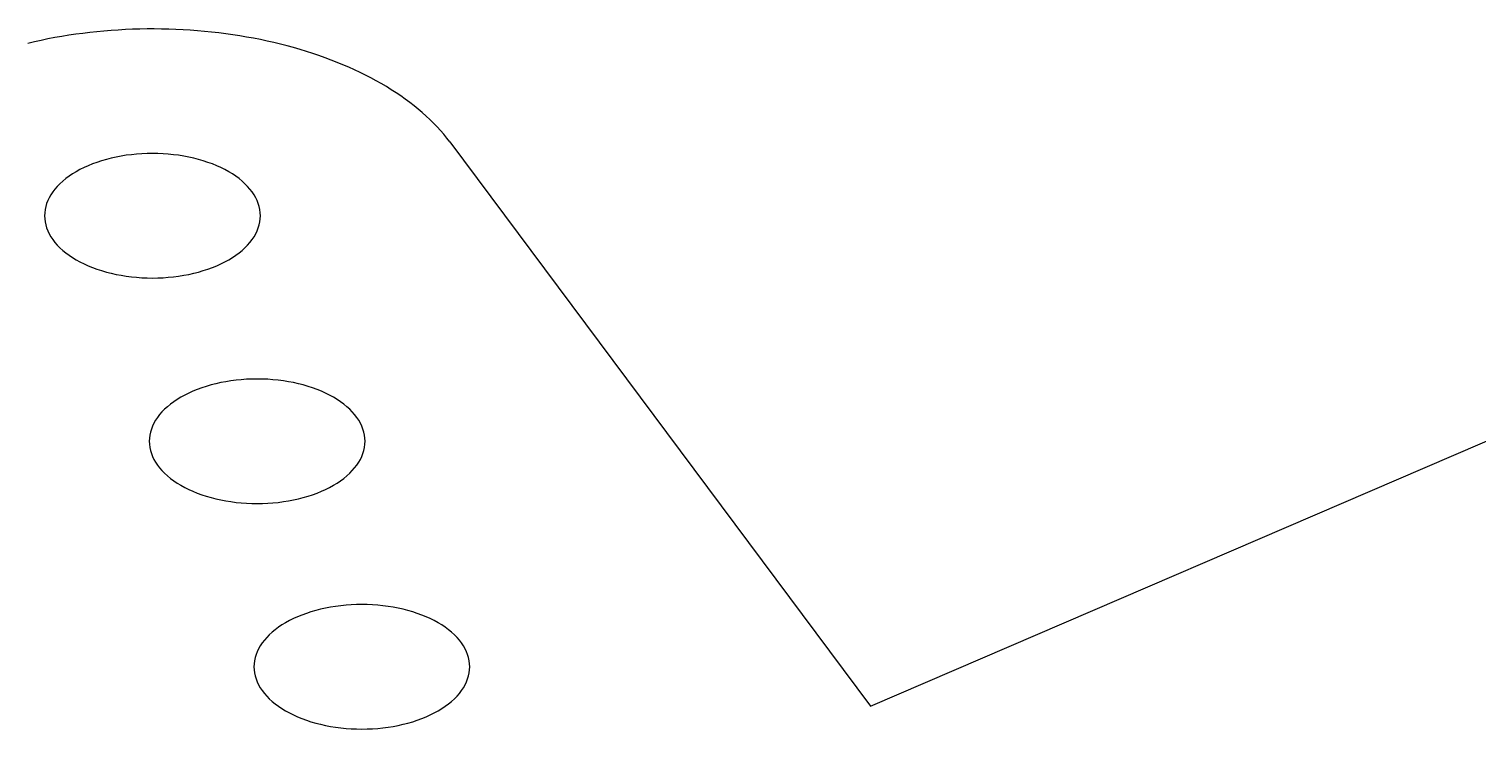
# Model space of a CAD drawing. Extents: x 5.39 to 8.56, y 4.01 to 6.42.
# Drawn here: x 7.7734 to 8.1962, y 6.0035 to 6.208 of the extents above; entities that cross this region are included whole.
import ezdxf

# ---------------------------------------------------------------- set-up
doc = ezdxf.new("R2010")
doc.units = 0
doc.layers.add('VISIBLE_EDGES_ANSI_', color=7, linetype='CONTINUOUS')

msp = doc.modelspace()

# ---------------------------------------------------------------- linework, layer by layer
at = {"layer": 'VISIBLE_EDGES_ANSI_'}
for p, q in [((7.89627, 6.17498), (8.01916, 6.01019)), ((8.01916, 6.01019), (8.26829, 6.11743))]:
    msp.add_line(p, q, dxfattribs=at)
for points in [[(7.89627, 6.17498, 0), (7.89541, 6.17609, 0), (7.89452, 6.17719, 0), (7.89358, 6.17828, 0), (7.8926, 6.17935, 0), (7.89158, 6.18042, 0), (7.89051, 6.18147, 0), (7.88941, 6.1825, 0), (7.88827, 6.18352, 0), (7.88709, 6.18453, 0), (7.88587, 6.18552, 0), (7.88461, 6.18649, 0), (7.88331, 6.18745, 0), (7.88198, 6.18839, 0), (7.88061, 6.18932, 0), (7.87921, 6.19022, 0), (7.87777, 6.19111, 0), (7.8763, 6.19198, 0), (7.87479, 6.19283, 0), (7.87326, 6.19366, 0), (7.87169, 6.19447, 0), (7.87009, 6.19526, 0), (7.86846, 6.19603, 0), (7.8668, 6.19678, 0), (7.86511, 6.1975, 0), (7.86339, 6.19821, 0), (7.86165, 6.19889, 0), (7.85988, 6.19955, 0), (7.85809, 6.20019, 0), (7.85627, 6.2008, 0), (7.85443, 6.20139, 0), (7.85257, 6.20196, 0), (7.85068, 6.2025, 0), (7.84878, 6.20302, 0), (7.84686, 6.20351, 0), (7.84491, 6.20398, 0), (7.84295, 6.20442, 0), (7.84098, 6.20484, 0), (7.83898, 6.20523, 0), (7.83698, 6.2056, 0), (7.83495, 6.20594, 0), (7.83292, 6.20625, 0), (7.83088, 6.20654, 0), (7.82882, 6.2068, 0), (7.82675, 6.20704, 0), (7.82468, 6.20725, 0), (7.8226, 6.20743, 0), (7.82051, 6.20759, 0), (7.81842, 6.20771, 0), (7.81632, 6.20782, 0), (7.81422, 6.20789, 0), (7.81211, 6.20794, 0), (7.81001, 6.20796, 0), (7.8079, 6.20795, 0), (7.8058, 6.20792, 0), (7.8037, 6.20786, 0), (7.8016, 6.20777, 0), (7.7995, 6.20765, 0), (7.79741, 6.20751, 0), (7.79533, 6.20734, 0), (7.79325, 6.20715, 0), (7.79118, 6.20693, 0), (7.78912, 6.20668, 0), (7.78707, 6.2064, 0), (7.78503, 6.2061, 0), (7.783, 6.20577, 0), (7.78098, 6.20542, 0), (7.77898, 6.20504, 0), (7.777, 6.20463, 0), (7.77503, 6.2042, 0), (7.77308, 6.20375, 0)], [(7.84098, 6.15341, 0), (7.84094, 6.1543, 0), (7.84083, 6.15519, 0), (7.84064, 6.15607, 0), (7.84037, 6.15695, 0), (7.84003, 6.15782, 0), (7.83962, 6.15868, 0), (7.83914, 6.15953, 0), (7.83858, 6.16037, 0), (7.83795, 6.16118, 0), (7.83726, 6.16198, 0), (7.8365, 6.16275, 0), (7.83567, 6.16351, 0), (7.83478, 6.16424, 0), (7.83383, 6.16494, 0), (7.83282, 6.16562, 0), (7.83175, 6.16626, 0), (7.83063, 6.16688, 0), (7.82946, 6.16746, 0), (7.82824, 6.16801, 0), (7.82698, 6.16853, 0), (7.82567, 6.169, 0), (7.82433, 6.16944, 0), (7.82295, 6.16984, 0), (7.82153, 6.17021, 0), (7.82009, 6.17053, 0), (7.81862, 6.17081, 0), (7.81713, 6.17105, 0), (7.81563, 6.17124, 0), (7.8141, 6.17139, 0), (7.81257, 6.1715, 0), (7.81103, 6.17157, 0), (7.80948, 6.17159, 0), (7.80794, 6.17157, 0), (7.80639, 6.1715, 0), (7.80486, 6.17139, 0), (7.80334, 6.17124, 0), (7.80183, 6.17105, 0), (7.80034, 6.17081, 0), (7.79887, 6.17053, 0), (7.79743, 6.17021, 0), (7.79602, 6.16984, 0), (7.79463, 6.16944, 0), (7.79329, 6.169, 0), (7.79198, 6.16853, 0), (7.79072, 6.16801, 0), (7.7895, 6.16746, 0), (7.78833, 6.16688, 0), (7.78721, 6.16626, 0), (7.78614, 6.16562, 0), (7.78513, 6.16494, 0), (7.78418, 6.16424, 0), (7.78329, 6.16351, 0), (7.78247, 6.16275, 0), (7.7817, 6.16198, 0), (7.78101, 6.16118, 0), (7.78038, 6.16037, 0), (7.77983, 6.15953, 0), (7.77934, 6.15868, 0), (7.77893, 6.15782, 0), (7.77859, 6.15695, 0), (7.77833, 6.15607, 0), (7.77814, 6.15519, 0), (7.77802, 6.1543, 0), (7.77799, 6.15341, 0), (7.77802, 6.15251, 0), (7.77814, 6.15162, 0), (7.77833, 6.15074, 0), (7.77859, 6.14986, 0), (7.77893, 6.14899, 0), (7.77934, 6.14813, 0), (7.77983, 6.14728, 0), (7.78038, 6.14645, 0), (7.78101, 6.14563, 0), (7.7817, 6.14483, 0), (7.78247, 6.14406, 0), (7.78329, 6.1433, 0), (7.78418, 6.14257, 0), (7.78513, 6.14187, 0), (7.78614, 6.14119, 0), (7.78721, 6.14055, 0), (7.78833, 6.13993, 0), (7.7895, 6.13935, 0), (7.79072, 6.1388, 0), (7.79198, 6.13829, 0), (7.79329, 6.13781, 0), (7.79463, 6.13737, 0), (7.79602, 6.13697, 0), (7.79743, 6.13661, 0), (7.79887, 6.13629, 0), (7.80034, 6.13601, 0), (7.80183, 6.13577, 0), (7.80334, 6.13557, 0), (7.80486, 6.13542, 0), (7.80639, 6.13531, 0), (7.80794, 6.13524, 0), (7.80948, 6.13522, 0), (7.81103, 6.13524, 0), (7.81257, 6.13531, 0), (7.8141, 6.13542, 0), (7.81563, 6.13557, 0), (7.81713, 6.13577, 0), (7.81862, 6.13601, 0), (7.82009, 6.13629, 0), (7.82153, 6.13661, 0), (7.82295, 6.13697, 0), (7.82433, 6.13737, 0), (7.82567, 6.13781, 0), (7.82698, 6.13829, 0), (7.82824, 6.1388, 0), (7.82946, 6.13935, 0), (7.83063, 6.13993, 0), (7.83175, 6.14055, 0), (7.83282, 6.14119, 0), (7.83383, 6.14187, 0), (7.83478, 6.14257, 0), (7.83567, 6.1433, 0), (7.8365, 6.14406, 0), (7.83726, 6.14483, 0), (7.83795, 6.14563, 0), (7.83858, 6.14645, 0), (7.83914, 6.14728, 0), (7.83962, 6.14813, 0), (7.84003, 6.14899, 0), (7.84037, 6.14986, 0), (7.84064, 6.15074, 0), (7.84083, 6.15162, 0), (7.84094, 6.15251, 0), (7.84098, 6.15341, 0)], [(7.87155, 6.08754, 0), (7.87151, 6.08843, 0), (7.8714, 6.08932, 0), (7.87121, 6.09021, 0), (7.87094, 6.09109, 0), (7.8706, 6.09196, 0), (7.87019, 6.09282, 0), (7.86971, 6.09367, 0), (7.86915, 6.0945, 0), (7.86852, 6.09531, 0), (7.86783, 6.09611, 0), (7.86707, 6.09689, 0), (7.86624, 6.09764, 0), (7.86535, 6.09837, 0), (7.8644, 6.09907, 0), (7.86339, 6.09975, 0), (7.86232, 6.1004, 0), (7.8612, 6.10101, 0), (7.86003, 6.1016, 0), (7.85881, 6.10214, 0), (7.85755, 6.10266, 0), (7.85624, 6.10314, 0), (7.8549, 6.10358, 0), (7.85352, 6.10398, 0), (7.8521, 6.10434, 0), (7.85066, 6.10466, 0), (7.84919, 6.10494, 0), (7.8477, 6.10518, 0), (7.8462, 6.10537, 0), (7.84467, 6.10553, 0), (7.84314, 6.10564, 0), (7.8416, 6.1057, 0), (7.84005, 6.10572, 0), (7.83851, 6.1057, 0), (7.83696, 6.10564, 0), (7.83543, 6.10553, 0), (7.83391, 6.10537, 0), (7.8324, 6.10518, 0), (7.83091, 6.10494, 0), (7.82944, 6.10466, 0), (7.828, 6.10434, 0), (7.82658, 6.10398, 0), (7.8252, 6.10358, 0), (7.82386, 6.10314, 0), (7.82255, 6.10266, 0), (7.82129, 6.10214, 0), (7.82007, 6.1016, 0), (7.8189, 6.10101, 0), (7.81778, 6.1004, 0), (7.81671, 6.09975, 0), (7.8157, 6.09907, 0), (7.81475, 6.09837, 0), (7.81386, 6.09764, 0), (7.81304, 6.09689, 0), (7.81227, 6.09611, 0), (7.81158, 6.09531, 0), (7.81095, 6.0945, 0), (7.8104, 6.09367, 0), (7.80991, 6.09282, 0), (7.8095, 6.09196, 0), (7.80916, 6.09109, 0), (7.8089, 6.09021, 0), (7.80871, 6.08932, 0), (7.80859, 6.08843, 0), (7.80855, 6.08754, 0), (7.80859, 6.08665, 0), (7.80871, 6.08576, 0), (7.8089, 6.08487, 0), (7.80916, 6.08399, 0), (7.8095, 6.08312, 0), (7.80991, 6.08226, 0), (7.8104, 6.08141, 0), (7.81095, 6.08058, 0), (7.81158, 6.07976, 0), (7.81227, 6.07897, 0), (7.81304, 6.07819, 0), (7.81386, 6.07744, 0), (7.81475, 6.07671, 0), (7.8157, 6.076, 0), (7.81671, 6.07533, 0), (7.81778, 6.07468, 0), (7.8189, 6.07407, 0), (7.82007, 6.07348, 0), (7.82129, 6.07293, 0), (7.82255, 6.07242, 0), (7.82386, 6.07194, 0), (7.8252, 6.0715, 0), (7.82658, 6.0711, 0), (7.828, 6.07074, 0), (7.82944, 6.07042, 0), (7.83091, 6.07014, 0), (7.8324, 6.0699, 0), (7.83391, 6.0697, 0), (7.83543, 6.06955, 0), (7.83696, 6.06944, 0), (7.83851, 6.06938, 0), (7.84005, 6.06935, 0), (7.8416, 6.06938, 0), (7.84314, 6.06944, 0), (7.84467, 6.06955, 0), (7.8462, 6.0697, 0), (7.8477, 6.0699, 0), (7.84919, 6.07014, 0), (7.85066, 6.07042, 0), (7.8521, 6.07074, 0), (7.85352, 6.0711, 0), (7.8549, 6.0715, 0), (7.85624, 6.07194, 0), (7.85755, 6.07242, 0), (7.85881, 6.07293, 0), (7.86003, 6.07348, 0), (7.8612, 6.07407, 0), (7.86232, 6.07468, 0), (7.86339, 6.07533, 0), (7.8644, 6.076, 0), (7.86535, 6.07671, 0), (7.86624, 6.07744, 0), (7.86707, 6.07819, 0), (7.86783, 6.07897, 0), (7.86852, 6.07976, 0), (7.86915, 6.08058, 0), (7.86971, 6.08141, 0), (7.87019, 6.08226, 0), (7.8706, 6.08312, 0), (7.87094, 6.08399, 0), (7.87121, 6.08487, 0), (7.8714, 6.08576, 0), (7.87151, 6.08665, 0), (7.87155, 6.08754, 0)], [(7.90212, 6.02167, 0), (7.90208, 6.02256, 0), (7.90196, 6.02345, 0), (7.90178, 6.02434, 0), (7.90151, 6.02522, 0), (7.90117, 6.02609, 0), (7.90076, 6.02695, 0), (7.90027, 6.0278, 0), (7.89972, 6.02863, 0), (7.89909, 6.02945, 0), (7.8984, 6.03024, 0), (7.89764, 6.03102, 0), (7.89681, 6.03177, 0), (7.89592, 6.0325, 0), (7.89497, 6.03321, 0), (7.89396, 6.03388, 0), (7.89289, 6.03453, 0), (7.89177, 6.03515, 0), (7.8906, 6.03573, 0), (7.88938, 6.03628, 0), (7.88812, 6.03679, 0), (7.88681, 6.03727, 0), (7.88547, 6.03771, 0), (7.88409, 6.03811, 0), (7.88267, 6.03847, 0), (7.88123, 6.03879, 0), (7.87976, 6.03907, 0), (7.87827, 6.03931, 0), (7.87676, 6.03951, 0), (7.87524, 6.03966, 0), (7.87371, 6.03977, 0), (7.87217, 6.03983, 0), (7.87062, 6.03986, 0), (7.86907, 6.03983, 0), (7.86753, 6.03977, 0), (7.866, 6.03966, 0), (7.86448, 6.03951, 0), (7.86297, 6.03931, 0), (7.86148, 6.03907, 0), (7.86001, 6.03879, 0), (7.85857, 6.03847, 0), (7.85715, 6.03811, 0), (7.85577, 6.03771, 0), (7.85443, 6.03727, 0), (7.85312, 6.03679, 0), (7.85186, 6.03628, 0), (7.85064, 6.03573, 0), (7.84947, 6.03515, 0), (7.84835, 6.03453, 0), (7.84728, 6.03388, 0), (7.84627, 6.03321, 0), (7.84532, 6.0325, 0), (7.84443, 6.03177, 0), (7.8436, 6.03102, 0), (7.84284, 6.03024, 0), (7.84215, 6.02945, 0), (7.84152, 6.02863, 0), (7.84097, 6.0278, 0), (7.84048, 6.02695, 0), (7.84007, 6.02609, 0), (7.83973, 6.02522, 0), (7.83946, 6.02434, 0), (7.83928, 6.02345, 0), (7.83916, 6.02256, 0), (7.83912, 6.02167, 0), (7.83916, 6.02078, 0), (7.83928, 6.01989, 0), (7.83946, 6.019, 0), (7.83973, 6.01812, 0), (7.84007, 6.01725, 0), (7.84048, 6.01639, 0), (7.84097, 6.01555, 0), (7.84152, 6.01471, 0), (7.84215, 6.0139, 0), (7.84284, 6.0131, 0), (7.8436, 6.01232, 0), (7.84443, 6.01157, 0), (7.84532, 6.01084, 0), (7.84627, 6.01014, 0), (7.84728, 6.00946, 0), (7.84835, 6.00881, 0), (7.84947, 6.0082, 0), (7.85064, 6.00761, 0), (7.85186, 6.00707, 0), (7.85312, 6.00655, 0), (7.85443, 6.00607, 0), (7.85577, 6.00563, 0), (7.85715, 6.00523, 0), (7.85857, 6.00487, 0), (7.86001, 6.00455, 0), (7.86148, 6.00427, 0), (7.86297, 6.00403, 0), (7.86448, 6.00384, 0), (7.866, 6.00368, 0), (7.86753, 6.00357, 0), (7.86907, 6.00351, 0), (7.87062, 6.00349, 0), (7.87217, 6.00351, 0), (7.87371, 6.00357, 0), (7.87524, 6.00368, 0), (7.87676, 6.00384, 0), (7.87827, 6.00403, 0), (7.87976, 6.00427, 0), (7.88123, 6.00455, 0), (7.88267, 6.00487, 0), (7.88409, 6.00523, 0), (7.88547, 6.00563, 0), (7.88681, 6.00607, 0), (7.88812, 6.00655, 0), (7.88938, 6.00707, 0), (7.8906, 6.00761, 0), (7.89177, 6.0082, 0), (7.89289, 6.00881, 0), (7.89396, 6.00946, 0), (7.89497, 6.01014, 0), (7.89592, 6.01084, 0), (7.89681, 6.01157, 0), (7.89764, 6.01232, 0), (7.8984, 6.0131, 0), (7.89909, 6.0139, 0), (7.89972, 6.01471, 0), (7.90027, 6.01555, 0), (7.90076, 6.01639, 0), (7.90117, 6.01725, 0), (7.90151, 6.01812, 0), (7.90178, 6.019, 0), (7.90196, 6.01989, 0), (7.90208, 6.02078, 0), (7.90212, 6.02167, 0)]]:
    msp.add_polyline3d(points, dxfattribs=at)

doc.saveas('drawing.dxf')
